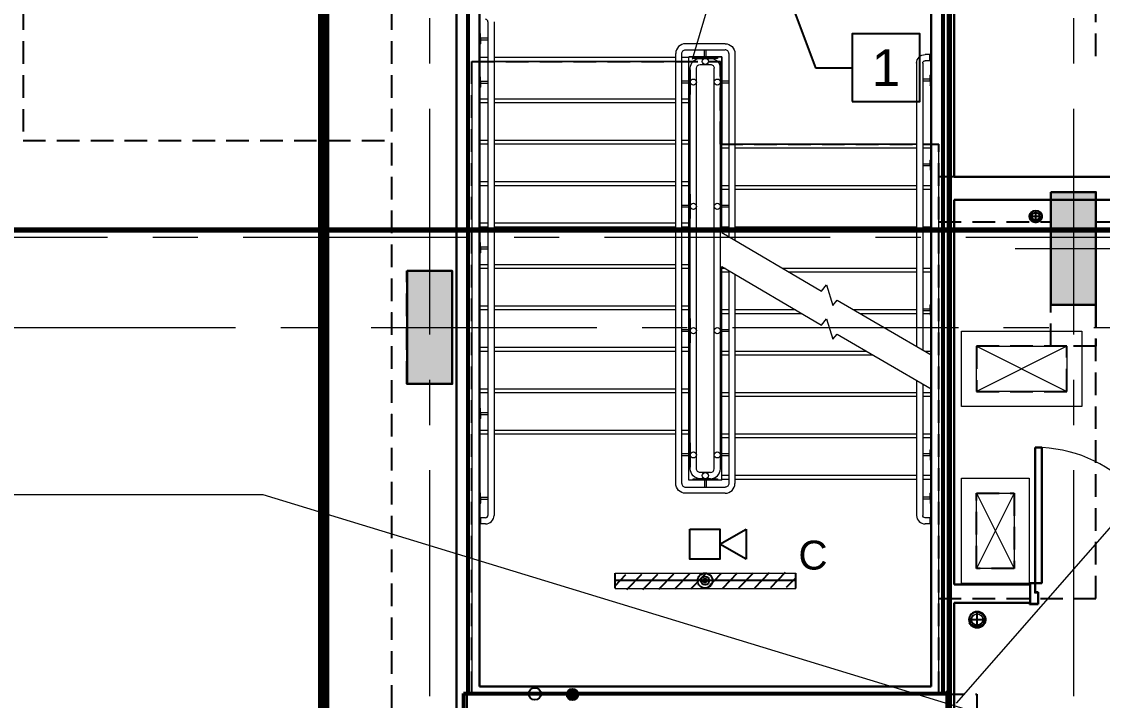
# Model space of a CAD drawing. Header units: inches. Extents: x -26500 to 0, y -3347 to 2257.
# Drawn here: x -22249.4 to -21962.3, y 804.1 to 984.4 of the extents above; entities that cross this region are included whole.
import ezdxf
from ezdxf import colors
from ezdxf.entities.mleader import LeaderData, LeaderLine
from ezdxf.enums import TextEntityAlignment as Align
from ezdxf.math import Vec2, Vec3

# ---------------------------------------------------------------- set-up
doc = ezdxf.new("R2010")
doc.units = ezdxf.units.IN
doc.header["$LTSCALE"] = 48
doc.header["$MEASUREMENT"] = 0
for name, pattern in [('A104$0$CENTER', [2, 1.25, -0.25, 0.25, -0.25]), ('A604$0$HIDDEN2', [0.1875, 0.125, -0.0625]), ('DASHED2', [0.375, 0.25, -0.125]), ('NB - 5th floor_plan$0$HIDDEN2', [0.1875, 0.125, -0.0625])]:
    doc.linetypes.add(name, pattern=pattern)
for name, color, linetype in [('A-Detl-Iden', 3, 'Continuous'), ('A104$0$A-ANNO-PATT-1-12', 8, 'Continuous'), ('A104$0$A-AREA-IDEN', 8, 'Continuous'), ('A104$0$A-DOOR', 8, 'Continuous'), ('A104$0$A-DOOR-FRAM', 8, 'Continuous'), ('A104$0$A-FLOR-CURB', 8, 'Continuous'), ('A104$0$A-FLOR-HRAL', 8, 'Continuous'), ('A104$0$A-FLOR-OPENING', 8, 'Continuous'), ('A104$0$A-FLOR-SLAB', 8, 'Continuous'), ('A104$0$A-FLOR-STRS', 8, 'Continuous'), ('A104$0$A-GRID-COLS', 8, 'Continuous'), ('A104$0$A-GRID-GRDP0-15', 8, 'Continuous'), ('A104$0$A-WALL-FULL-INTR', 8, 'Continuous'), ('A104$0$bc104 - A-WALL-FIRE', 8, 'Continuous'), ('A104$0$E-RISER-SLEEVE', 8, 'Continuous'), ('A604$0$A-COLS-COL1-12', 8, 'Continuous'), ('A604$0$A-FLOR-OPENING', 8, 'Continuous'), ('A604$0$br604_br604 - E-Lite', 3, 'Continuous'), ('A604$0$stcbeams', 8, 'A604$0$HIDDEN2'), ('E-Anno-Keyn', 72, 'Continuous'), ('E-FIRE', 234, 'Continuous'), ('E-FIRE @ 96', 234, 'Continuous'), ('E-Lite', 53, 'Continuous'), ('E-Lite-Emer', 13, 'Continuous'), ('E-TEXT', 6, 'Continuous'), ('EWIRE', 2, 'Continuous'), ('EWIRE @ 48', 2, 'Continuous'), ('NB - 5th floor_plan$0$stcbeams', 1, 'NB - 5th floor_plan$0$HIDDEN2'), ('NB - 5th floor_plan$0$STCCOLS1', 1, 'NB - 5th floor_plan$0$HIDDEN2'), ('NB - 5th floor_plan$0$STDROPS', 1, 'NB - 5th floor_plan$0$HIDDEN2'), ('NB - 5th floor_plan$0$STSLABEDGE', 1, 'NB - 5th floor_plan$0$HIDDEN2'), ('NB - 5th floor_plan$0$STWETSTACK', 1, 'NB - 5th floor_plan$0$HIDDEN2'), ('XREF', 7, 'Continuous')]:
    doc.layers.add(name, color=color, linetype=linetype)
doc.layers.add('E-Fire-Covr', color=240, linetype='Continuous', lineweight=70, plot=False)
doc.styles.add('M08', font='arial.ttf', dxfattribs={"height": 7.68})
doc.styles.add('MAMEP ANNO', font='arial.ttf', dxfattribs={"height": 0.101562})
doc.styles.get("Standard").update_dxf_attribs({"font": 'simplex.shx'})

# ---------------------------------------------------------------- blocks, each defined once
blk = doc.blocks.new('A104')
at = {"layer": 'A104$0$A-ANNO-PATT-1-12', "lineweight": 30, "extrusion": (0, 0, -1)}
for points in [[(21976.0137, 909.1074), (21964.0111, 909.1074), (21976.0137, 939.112), (21964.0111, 939.112)], [(22147.0236, 888.1631), (22135.0236, 888.1631), (22147.0236, 918.1631), (22135.0236, 918.1631)]]:
    blk.add_solid(points, dxfattribs=at)
at = {"layer": 'A104$0$A-AREA-IDEN', "lineweight": 13}
blk.add_line((-22370.7776, 858.8241, 0.2066), (-22225.236, 858.8241, 0.2066), dxfattribs=at)
at = {"layer": 'A104$0$A-AREA-IDEN', "lineweight": 0, "elevation": 0.2066, "flags": 128}
for points in [[(-21916.0803, 1263.3475), (-21985.8009, 1263.3475), (-22071.2931, 974.2686)], [(-21909.3191, 958.3898), (-21909.3191, 908.1726), (-22001.1796, 803.3272)], [(-22242.88, 858.8241), (-22185.3571, 858.8241), (-21966.0946, 791.8486)]]:
    blk.add_lwpolyline(points, dxfattribs=at)
at = {"layer": 'A104$0$A-DOOR', "lineweight": 0}
blk.add_arc((-21980.1526, 835.2789), 36, 0, 90, dxfattribs=at)
at = {"layer": 'A104$0$A-DOOR', "lineweight": 30}
blk.add_3dface([(-21980.1526, 871.2789), (-21978.4026, 871.2789), (-21978.4026, 835.2789), (-21980.1526, 835.2789)], dxfattribs=at)
at = {"layer": 'A104$0$A-DOOR-FRAM', "lineweight": 30}
for p, q in [((-21981.6532, 835.2791), (-21980.1522, 835.2791)), ((-21981.6532, 835.2791), (-21981.6532, 834.9041)), ((-21980.1522, 835.2791), (-21980.1522, 832.8568)), ((-21980.1522, 832.8568), (-21979.4018, 832.8568)), ((-21979.4018, 832.8568), (-21979.4018, 829.6541)), ((-21981.6532, 829.6541), (-21981.6532, 830.0291)), ((-21979.4018, 829.6541), (-21981.6532, 829.6541))]:
    blk.add_line(p, q, dxfattribs=at)
at = {"layer": 'A104$0$A-DOOR-FRAM', "lineweight": 13}
for p, q in [((-21981.6532, 834.9041), (-21981.5031, 834.9041)), ((-21981.5031, 835.129), (-21980.3023, 835.129)), ((-21981.5031, 835.129), (-21981.5031, 834.9041)), ((-21980.3023, 835.129), (-21980.3023, 832.7067)), ((-21980.3023, 832.7067), (-21979.5518, 832.7067)), ((-21979.5518, 832.7067), (-21979.5518, 829.8042)), ((-21981.5031, 830.0291), (-21981.6532, 830.0291)), ((-21981.5031, 829.8042), (-21981.5031, 830.0291)), ((-21979.5518, 829.8042), (-21981.5031, 829.8042))]:
    blk.add_line(p, q, dxfattribs=at)
at = {"layer": 'A104$0$A-FLOR-CURB', "lineweight": 0}
for points in [[(-21999.7636, 902.1574), (-21967.7636, 902.1574), (-21967.7636, 882.1574), (-21999.7636, 882.1574)], [(-21999.7636, 863.1574), (-21981.7636, 863.1574), (-21981.7636, 835.1574), (-21999.7636, 835.1574)]]:
    blk.add_3dface(points, dxfattribs=at)
at = {"layer": 'A104$0$A-FLOR-HRAL', "lineweight": 13}
for p, q in [((-22125.5238, 984.3431), (-22125.5238, 853.2315)), ((-22123.8988, 984.3431), (-22123.8988, 853.2315)), ((-22062.5236, 978.4822), (-22073.0237, 978.4822)), ((-22073.0237, 976.8572), (-22062.5236, 976.8572)), ((-22075.6483, 861.7322), (-22075.6487, 975.858)), ((-22074.0233, 861.7322), (-22074.0237, 975.8568)), ((-22069.1487, 974.6072), (-22066.3987, 974.6072)), ((-22061.524, 975.8569), (-22061.5237, 927.2499)), ((-22059.899, 975.8572), (-22059.8987, 926.2911)), ((-22011.6494, 973.4734), (-22011.6488, 898.1087)), ((-22010.0244, 973.3573), (-22010.0238, 897.1706)), ((-22008.1485, 975.6073), (-22009.3986, 975.6073)), ((-22008.1485, 973.9823), (-22009.3986, 973.9823)), ((-22008.1485, 973.9823), (-22008.1485, 975.6073)), ((-22071.7733, 865.6082), (-22071.7737, 971.9822)), ((-22070.1483, 865.6078), (-22070.1487, 971.9822)), ((-22069.1487, 972.9822), (-22066.3987, 972.9822)), ((-22065.3987, 927.5723), (-22065.399, 971.9787)), ((-22063.7737, 926.6135), (-22063.774, 971.9765)), ((-22065.3983, 865.6072), (-22065.3987, 927.5723)), ((-22063.7733, 865.6072), (-22063.7737, 926.6135)), ((-22061.5236, 918.2499), (-22061.5232, 861.7325)), ((-22059.8986, 917.2911), (-22059.8982, 861.7322)), ((-22011.6487, 889.1086), (-22011.6483, 853.2314)), ((-22010.0237, 888.1706), (-22010.0233, 853.2314)), ((-22066.3983, 864.6072), (-22069.1483, 864.6072)), ((-22066.3983, 862.9822), (-22069.1483, 862.9822)), ((-22073.0233, 860.7322), (-22062.5233, 860.7322)), ((-22062.5233, 859.1072), (-22073.0233, 859.1072)), ((-22127.3988, 850.9815), (-22127.3988, 852.6065)), ((-22126.1488, 852.6065), (-22127.3988, 852.6065)), ((-22126.1488, 850.9815), (-22127.3988, 850.9815)), ((-22008.1483, 852.6064), (-22009.3983, 852.6064)), ((-22008.1483, 850.9814), (-22009.3983, 850.9814)), ((-22008.1483, 852.6064), (-22008.1483, 850.9814))]:
    blk.add_line(p, q, dxfattribs=at)
at = {"layer": 'A104$0$A-FLOR-HRAL', "lineweight": 0}
for p, q in [((-22127.7349, 981.2841), (-22127.6789, 981.2841)), ((-22127.7349, 978.2773), (-22127.7349, 981.2841)), ((-22127.4914, 979.7865), (-22127.4914, 981.0966)), ((-22127.4914, 979.7865), (-22127.4914, 978.4648)), ((-22127.3664, 980.0365), (-22125.5228, 980.0365)), ((-22127.3664, 979.5365), (-22125.5228, 979.5365)), ((-22127.7349, 978.2773), (-22127.6789, 978.2773)), ((-22068.0237, 974.6072), (-22068.0237, 976.8572)), ((-22067.5237, 974.6072), (-22067.5237, 976.8572)), ((-22127.7349, 969.7981), (-22127.6789, 969.7981)), ((-22127.7349, 966.7913), (-22127.7349, 969.7981)), ((-22127.4914, 968.3005), (-22127.4914, 969.6106)), ((-22127.4914, 968.3005), (-22127.4914, 966.9788)), ((-22127.3664, 968.5505), (-22125.5228, 968.5505)), ((-22127.3664, 968.0505), (-22125.5228, 968.0505)), ((-22071.7736, 968.5447), (-22074.0237, 968.5447)), ((-22071.7736, 968.0447), (-22074.0237, 968.0447)), ((-22061.524, 968.5447), (-22063.774, 968.5447)), ((-22061.524, 968.0447), (-22063.774, 968.0447)), ((-22008.1807, 969.0506), (-22010.0244, 969.0506)), ((-22008.1807, 968.5506), (-22010.0244, 968.5506)), ((-22008.0557, 968.8006), (-22008.0557, 970.1107)), ((-22008.0557, 968.8006), (-22008.0557, 967.479)), ((-22007.8122, 970.2982), (-22007.8682, 970.2982)), ((-22007.8122, 967.2915), (-22007.8122, 970.2982)), ((-22127.7349, 966.7913), (-22127.6789, 966.7913)), ((-22007.8122, 967.2915), (-22007.8682, 967.2915)), ((-22008.0557, 946.2891), (-22008.0557, 947.6108)), ((-22007.8122, 947.7983), (-22007.8682, 947.7983)), ((-22007.8122, 947.7983), (-22007.8122, 944.7915)), ((-22008.1807, 946.5391), (-22010.0244, 946.5391)), ((-22008.1807, 946.0391), (-22010.0244, 946.0391)), ((-22008.0557, 946.2891), (-22008.0557, 944.979)), ((-22007.8122, 944.7915), (-22007.8682, 944.7915)), ((-22071.7736, 935.5447), (-22074.0237, 935.5447)), ((-22071.7736, 935.0447), (-22074.0237, 935.0447)), ((-22061.524, 935.5447), (-22063.774, 935.5447)), ((-22061.524, 935.0447), (-22063.774, 935.0447)), ((-22127.7349, 925.7978), (-22127.6789, 925.7978)), ((-22127.7349, 925.7978), (-22127.7349, 922.791)), ((-22127.4914, 924.2886), (-22127.4914, 925.6103)), ((-22127.3664, 924.5386), (-22125.5228, 924.5386)), ((-22127.7349, 922.791), (-22127.6789, 922.791)), ((-22127.4914, 924.2886), (-22127.4914, 922.9785)), ((-22127.3664, 924.0386), (-22125.5228, 924.0386)), ((-22008.1807, 908.039), (-22010.0244, 908.039)), ((-22008.1807, 907.539), (-22010.0244, 907.539)), ((-22008.0557, 907.789), (-22008.0557, 909.1107)), ((-22008.0557, 907.789), (-22008.0557, 906.4789)), ((-22007.8122, 909.2982), (-22007.8682, 909.2982)), ((-22007.8122, 909.2982), (-22007.8122, 906.2914)), ((-22007.8122, 906.2914), (-22007.8682, 906.2914)), ((-22071.7736, 902.5447), (-22074.0237, 902.5447)), ((-22071.7736, 902.0447), (-22074.0237, 902.0447)), ((-22061.524, 902.5447), (-22063.774, 902.5447)), ((-22061.524, 902.0447), (-22063.774, 902.0447)), ((-22127.735, 881.7974), (-22127.6789, 881.7974)), ((-22127.735, 881.7974), (-22127.735, 878.7906)), ((-22127.4914, 880.2882), (-22127.4914, 881.6099)), ((-22127.735, 878.7906), (-22127.6789, 878.7906)), ((-22127.4914, 880.2882), (-22127.4914, 878.9781)), ((-22127.3664, 880.5382), (-22125.5228, 880.5382)), ((-22127.3664, 880.0382), (-22125.5228, 880.0382)), ((-22008.0557, 869.2889), (-22008.0557, 870.6106)), ((-22007.8122, 870.7981), (-22007.8682, 870.7981)), ((-22007.8122, 870.7981), (-22007.8122, 867.7913)), ((-22071.7736, 869.5447), (-22074.0237, 869.5447)), ((-22071.7736, 869.0447), (-22074.0237, 869.0447)), ((-22061.524, 869.5447), (-22063.774, 869.5447)), ((-22061.524, 869.0447), (-22063.774, 869.0447)), ((-22008.1807, 869.5389), (-22010.0244, 869.5389)), ((-22008.1807, 869.0389), (-22010.0244, 869.0389)), ((-22008.0557, 869.2889), (-22008.0557, 867.9788)), ((-22007.8122, 867.7913), (-22007.8682, 867.7913)), ((-22068.0233, 862.9822), (-22068.0233, 860.7322)), ((-22067.5233, 862.9822), (-22067.5233, 860.7322)), ((-22127.7349, 859.2973), (-22127.6789, 859.2973)), ((-22127.7349, 859.2973), (-22127.7349, 856.2906)), ((-22127.4914, 857.7882), (-22127.4914, 859.1098)), ((-22008.0557, 857.7882), (-22008.0557, 859.1098)), ((-22007.8122, 859.2973), (-22007.8682, 859.2973)), ((-22007.8122, 859.2973), (-22007.8122, 856.2906)), ((-22127.7349, 856.2906), (-22127.6789, 856.2906)), ((-22127.4914, 857.7882), (-22127.4914, 856.4781)), ((-22127.3664, 858.0382), (-22125.5228, 858.0382)), ((-22127.3664, 857.5382), (-22125.5228, 857.5382)), ((-22008.1807, 858.0382), (-22010.0244, 858.0382)), ((-22008.1807, 857.5382), (-22010.0244, 857.5382)), ((-22008.0557, 857.7882), (-22008.0557, 856.4781)), ((-22007.8122, 856.2906), (-22007.8682, 856.2906))]:
    blk.add_line(p, q, dxfattribs=at)
at = {"layer": 'A104$0$A-FLOR-HRAL', "lineweight": 13}
for centre, radius, start, end in [((-22126.1488, 984.3457), 0.625, 359.761896, 89.999997), ((-22073.0237, 975.8572), 2.625, 90, 179.982985), ((-22062.5236, 975.8572), 1, 359.984657, 90.000033), ((-22066.3983, 865.6072), 1, 270.000001, 360), ((-22066.3983, 865.6072), 2.625, 270.000001, 360), ((-22073.0233, 861.7322), 1, 180, 270.000033), ((-22062.5233, 861.7322), 2.625, 270, 360), ((-22126.1488, 853.2315), 0.625, 269.999997, 359.999999), ((-22126.1488, 853.2315), 2.25, 269.999997, 359.999999), ((-22009.3983, 853.2314), 2.25, 179.999997, 269.999996)]:
    blk.add_arc(centre, radius, start, end, dxfattribs=at)
at = {"layer": 'A104$0$A-FLOR-HRAL', "lineweight": 0}
for centre, radius, start, end in [((-22127.6789, 981.0966), 0.1875, 0, 90), ((-22127.3664, 979.4115), 0.125, 90, 180), ((-22127.6789, 978.4648), 0.1875, 270, 0), ((-22127.6789, 969.6106), 0.1875, 0, 90), ((-22127.3664, 967.9255), 0.125, 90, 180), ((-22008.1807, 969.1756), 0.125, 270, 0), ((-22127.6789, 966.9788), 0.1875, 270, 0), ((-22007.8682, 947.6108), 0.1875, 90, 180), ((-22008.1807, 946.6641), 0.125, 270, 0), ((-22007.8682, 944.979), 0.1875, 180, 270), ((-22127.3664, 923.9136), 0.125, 90, 180), ((-22008.1807, 908.164), 0.125, 270, 0), ((-22007.8682, 909.1107), 0.1875, 90, 180), ((-22007.8682, 906.4789), 0.1875, 180, 270), ((-22127.3664, 879.9132), 0.125, 90, 180), ((-22007.8682, 870.6106), 0.1875, 90, 180), ((-22008.1807, 869.6639), 0.125, 270, 0), ((-22007.8682, 867.9788), 0.1875, 180, 270), ((-22007.8682, 859.1098), 0.1875, 90, 180), ((-22127.3664, 857.4132), 0.125, 90, 180), ((-22008.1807, 858.1632), 0.125, 270, 0), ((-22007.8682, 856.4781), 0.1875, 180, 270)]:
    blk.add_arc(centre, radius, start, end, dxfattribs=at)
at = {"layer": 'A104$0$A-FLOR-HRAL', "lineweight": 0, "extrusion": (0, 0, -1)}
for centre, radius, start, end in [((22127.3664, 980.1615), 0.125, 270, 0), ((22127.3664, 968.6755), 0.125, 270, 0), ((22008.1807, 968.4256), 0.125, 90, 180), ((22007.8682, 970.1107), 0.1875, 0, 90), ((22007.8682, 967.479), 0.1875, 270, 0), ((22008.1807, 945.9141), 0.125, 90, 180), ((22127.6789, 925.6103), 0.1875, 90, 180), ((22127.3664, 924.6636), 0.125, 270, 0), ((22127.6789, 922.9785), 0.1875, 180, 270), ((22008.1807, 907.414), 0.125, 90, 180), ((22127.6789, 881.6099), 0.1875, 90, 180), ((22127.6789, 878.9781), 0.1875, 180, 270), ((22127.3664, 880.6632), 0.125, 270, 0), ((22008.1807, 868.9139), 0.125, 90, 180), ((22127.6789, 859.1098), 0.1875, 90, 180), ((22127.6789, 856.4781), 0.1875, 180, 270), ((22127.3664, 858.1632), 0.125, 270, 0), ((22008.1807, 857.4132), 0.125, 90, 180)]:
    blk.add_arc(centre, radius, start, end, dxfattribs=at)
at = {"layer": 'A104$0$A-FLOR-HRAL', "lineweight": 13, "extrusion": (0, 0, -1)}
for centre, radius, start, end in [((22073.0237, 975.8572), 1, 359.976506, 90.000033), ((22062.5236, 975.8572), 2.625, 90, 180), ((22069.1487, 971.9822), 2.625, 0, 89.999967), ((22066.3987, 971.9822), 2.625, 89.999967, 180.123302), ((22009.3986, 973.3573), 2.25, 0.000003, 90.000003), ((22009.3986, 973.3573), 0.625, 0.000003, 90.000004), ((22069.1487, 971.9822), 1, 0, 89.999967), ((22066.3987, 971.9822), 1, 89.999967, 180.199773), ((22069.1483, 865.6072), 2.625, 269.999999, 0.021476), ((22069.1483, 865.6072), 1, 269.999999, 0.034794), ((22073.0233, 861.7322), 2.625, 270, 0.000889), ((22062.5233, 861.7322), 1, 179.983187, 270.000033), ((22009.3983, 853.2314), 0.625, 270.000003, 0.000003)]:
    blk.add_arc(centre, radius, start, end, dxfattribs=at)
at = {"layer": 'A104$0$A-FLOR-OPENING', "lineweight": 0}
for p, q in [((-22129.7736, 973.7947), (-22129.774, 805.7947)), ((-22127.7736, 973.7947), (-22129.7736, 973.7947)), ((-22127.7736, 973.7947), (-22125.5238, 973.7947)), ((-22123.8989, 973.7947), (-22075.6487, 973.7947)), ((-22059.8986, 951.795), (-22011.6487, 951.795)), ((-22007.7735, 951.795), (-22010.0237, 951.795)), ((-22007.7735, 951.795), (-22005.7735, 951.795)), ((-22005.7733, 805.7948), (-22005.7735, 951.795)), ((-22129.774, 805.7947), (-22005.7733, 805.7948))]:
    blk.add_line(p, q, dxfattribs=at)
at = {"layer": 'A104$0$A-FLOR-OPENING', "lineweight": 0, "flags": 128}
blk.add_lwpolyline([(-22074.0237, 973.7947), (-22072.1487, 973.7947), (-22072.1487, 974.9822), (-22063.3987, 974.9822), (-22063.3987, 951.795), (-22061.5236, 951.795)], dxfattribs=at)
at = {"layer": 'A104$0$A-FLOR-OPENING', "lineweight": 0}
for points in [[(-21995.7636, 898.1574), (-21971.7636, 898.1574), (-21971.7636, 886.1574), (-21995.7636, 886.1574)], [(-21995.7636, 859.1574), (-21985.7636, 859.1574), (-21985.7636, 839.1574), (-21995.7636, 839.1574)]]:
    blk.add_3dface(points, dxfattribs=at)
at = {"layer": 'A104$0$A-FLOR-SLAB', "lineweight": 0}
for p, q in [((-21995.7636, 898.1574), (-21971.7636, 886.1574)), ((-21971.7636, 898.1574), (-21995.7636, 886.1574)), ((-21995.7636, 859.1574), (-21985.7636, 839.1574)), ((-21985.7636, 859.1574), (-21995.7636, 839.1574))]:
    blk.add_line(p, q, dxfattribs=at)
at = {"layer": 'A104$0$A-FLOR-STRS', "lineweight": 0}
for p, q in [((-22125.5238, 974.7947), (-22127.7739, 974.7947)), ((-22075.6487, 974.7947), (-22123.8989, 974.7947)), ((-22072.1487, 974.7947), (-22074.0237, 974.7947)), ((-22072.1487, 862.6072), (-22072.1487, 974.9822)), ((-22063.3987, 974.9822), (-22072.1487, 974.9822)), ((-22063.3987, 928.3562), (-22063.3987, 974.9822)), ((-22125.5238, 963.7948), (-22127.7739, 963.7948)), ((-22075.6487, 963.7948), (-22123.8989, 963.7948)), ((-22072.1487, 963.7948), (-22074.0237, 963.7948)), ((-22125.5238, 952.7947), (-22127.7739, 952.7947)), ((-22075.6487, 952.7947), (-22123.8989, 952.7947)), ((-22072.1487, 952.7947), (-22074.0237, 952.7947)), ((-22061.5236, 950.795), (-22063.3987, 950.795)), ((-22011.6487, 950.795), (-22059.8986, 950.795)), ((-22007.7738, 950.795), (-22010.0237, 950.795)), ((-22125.5238, 941.7947), (-22127.7739, 941.7947)), ((-22075.6487, 941.7947), (-22123.8989, 941.7947)), ((-22072.1487, 941.7947), (-22074.0237, 941.7947)), ((-22061.5236, 939.7948), (-22063.3987, 939.7948)), ((-22011.6487, 939.7948), (-22059.8986, 939.7948)), ((-22007.7738, 939.7948), (-22010.0237, 939.7948)), ((-22125.5238, 930.7947), (-22127.7739, 930.7947)), ((-22075.6487, 930.7944), (-22123.8989, 930.7943)), ((-22072.1487, 930.7947), (-22074.0237, 930.7947)), ((-22061.5236, 928.7948), (-22063.3987, 928.7948)), ((-22011.6487, 928.7947), (-22059.8987, 928.7947)), ((-22007.7738, 928.7947), (-22010.0237, 928.7947)), ((-22125.5238, 919.7947), (-22127.7739, 919.7947)), ((-22075.6487, 919.7944), (-22123.8989, 919.7943)), ((-22072.1487, 919.7947), (-22074.0237, 919.7947)), ((-22063.3987, 862.6072), (-22063.3987, 919.3562)), ((-22061.5236, 917.7941), (-22063.3987, 917.7941)), ((-22011.6487, 917.7947), (-22045.4991, 917.7947)), ((-22007.7738, 917.7945), (-22010.0237, 917.7945)), ((-22125.5238, 908.7945), (-22127.7739, 908.7945)), ((-22075.6487, 908.7944), (-22123.8989, 908.7943)), ((-22072.1487, 908.7945), (-22074.0237, 908.7945)), ((-22061.5236, 906.7941), (-22063.3987, 906.7941)), ((-22042.1096, 906.7947), (-22059.8986, 906.7947)), ((-22011.6487, 906.7947), (-22026.6959, 906.7947)), ((-22008.0557, 906.7944), (-22010.0237, 906.7944)), ((-22125.5238, 897.7943), (-22127.7739, 897.7943)), ((-22075.6487, 897.7944), (-22123.8989, 897.7943)), ((-22072.1487, 897.7944), (-22074.0237, 897.7944)), ((-22061.5236, 895.7941), (-22063.3987, 895.7941)), ((-22023.2312, 895.7947), (-22059.8986, 895.7947)), ((-22125.5238, 886.7942), (-22127.7739, 886.7942)), ((-22075.6487, 886.7942), (-22123.8989, 886.7942)), ((-22072.1487, 886.7942), (-22074.0237, 886.7942)), ((-22061.5236, 884.7941), (-22063.3987, 884.7941)), ((-22011.6487, 884.7941), (-22059.8986, 884.7941)), ((-22007.7738, 884.7944), (-22010.0237, 884.7944)), ((-22125.5238, 875.794), (-22127.7739, 875.794)), ((-22075.6487, 875.7941), (-22123.8989, 875.794)), ((-22072.1487, 875.7941), (-22074.0234, 875.7941)), ((-22061.5236, 873.7939), (-22063.3987, 873.7939)), ((-22011.6487, 873.7939), (-22059.8986, 873.7939)), ((-22007.7738, 873.7939), (-22010.0237, 873.7939)), ((-22063.3987, 862.6072), (-22072.1487, 862.6072)), ((-22061.5233, 862.7941), (-22063.3987, 862.7941)), ((-22011.6483, 862.7941), (-22059.8983, 862.7941)), ((-22007.7734, 862.7941), (-22010.0233, 862.7941))]:
    blk.add_line(p, q, dxfattribs=at)
at = {"layer": 'A104$0$A-FLOR-STRS', "lineweight": 13}
for p, q in [((-22125.5238, 973.7947), (-22127.7736, 973.7947)), ((-22125.5238, 973.7947), (-22127.7736, 973.7947)), ((-22075.6487, 973.7947), (-22123.8989, 973.7947)), ((-22072.1487, 973.7947), (-22074.0237, 973.7947)), ((-22125.5238, 962.7948), (-22127.7736, 962.7948)), ((-22075.6487, 962.7948), (-22123.8989, 962.7948)), ((-22072.1487, 962.7948), (-22074.0237, 962.7948)), ((-22125.5238, 951.7947), (-22127.7736, 951.7947)), ((-22075.6487, 951.7947), (-22123.8989, 951.7947)), ((-22072.1487, 951.7947), (-22074.0237, 951.7947)), ((-22061.5236, 951.795), (-22063.3987, 951.795)), ((-22011.6487, 951.795), (-22059.8986, 951.795)), ((-22007.7735, 951.795), (-22010.0237, 951.795)), ((-22125.5238, 940.7947), (-22127.7737, 940.7947)), ((-22075.6487, 940.7947), (-22123.8989, 940.7947)), ((-22072.1487, 940.7947), (-22074.0237, 940.7947)), ((-22061.5236, 940.7948), (-22063.3987, 940.7948)), ((-22011.6487, 940.7948), (-22059.8986, 940.7948)), ((-22007.7735, 940.7948), (-22010.0237, 940.7948)), ((-22125.5238, 929.7947), (-22127.7737, 929.7947)), ((-22075.6487, 929.7944), (-22123.8989, 929.7943)), ((-22072.1487, 929.7947), (-22074.0237, 929.7947)), ((-22061.5236, 929.7948), (-22063.3987, 929.7948)), ((-22011.6487, 929.7947), (-22059.8987, 929.7947)), ((-22007.7736, 929.7947), (-22010.0237, 929.7947)), ((-22125.5238, 918.7947), (-22127.6492, 918.7947)), ((-22075.6487, 918.7944), (-22123.8989, 918.7943)), ((-22072.1487, 918.7947), (-22074.0237, 918.7947)), ((-22062.4469, 918.7947), (-22063.3987, 918.7947)), ((-22011.6487, 918.7947), (-22047.1939, 918.7947)), ((-22007.7736, 918.7945), (-22010.0237, 918.7945)), ((-22125.5238, 907.7945), (-22127.7737, 907.7945)), ((-22075.6487, 907.7944), (-22123.8989, 907.7943)), ((-22072.1487, 907.7945), (-22074.0237, 907.7945)), ((-22061.5236, 907.7941), (-22063.3987, 907.7941)), ((-22043.8044, 907.7947), (-22059.8986, 907.7947)), ((-22011.6487, 907.7947), (-22028.3422, 907.7947)), ((-22125.5238, 896.7944), (-22127.7737, 896.7944)), ((-22075.6487, 896.7944), (-22123.8989, 896.7943)), ((-22072.1487, 896.7944), (-22074.0237, 896.7944)), ((-22061.5236, 896.7941), (-22063.3987, 896.7941)), ((-22024.9636, 896.7947), (-22059.8986, 896.7947)), ((-22007.7734, 896.7947), (-22009.3726, 896.7947)), ((-22125.5238, 885.7942), (-22127.7737, 885.7942)), ((-22075.6487, 885.7942), (-22123.8989, 885.7942)), ((-22072.1487, 885.7942), (-22074.0237, 885.7942)), ((-22061.5236, 885.7941), (-22063.3987, 885.7941)), ((-22011.6487, 885.7941), (-22059.8986, 885.7941)), ((-22007.7736, 885.7944), (-22010.0237, 885.7944)), ((-22007.7736, 885.7942), (-22010.0237, 885.7942)), ((-22125.5238, 874.794), (-22127.7737, 874.794)), ((-22075.6487, 874.7941), (-22123.8989, 874.794)), ((-22072.1487, 874.7941), (-22074.0237, 874.7941)), ((-22061.5236, 874.7939), (-22063.3987, 874.7939)), ((-22011.6487, 874.7939), (-22059.8986, 874.7939)), ((-22007.7737, 874.7939), (-22010.0237, 874.7939)), ((-22061.5233, 863.7941), (-22063.3987, 863.7941)), ((-22011.6483, 863.7941), (-22059.8983, 863.7941)), ((-22007.7733, 863.7941), (-22010.0233, 863.7941))]:
    blk.add_line(p, q, dxfattribs=at)
at = {"layer": 'A104$0$A-FLOR-STRS', "lineweight": 0, "flags": 128}
for points in [[(-22063.3987, 928.3562), (-22036.9578, 912.7549), (-22035.6218, 914.4423), (-22033.8933, 908.9886), (-22032.7696, 910.3611), (-22007.7734, 895.8715)], [(-22063.3987, 919.3562), (-22036.9578, 903.7549), (-22035.6218, 905.4423), (-22033.8933, 899.9886), (-22032.7696, 901.3611), (-22007.7734, 886.8715)]]:
    blk.add_lwpolyline(points, dxfattribs=at)
at = {"layer": 'A104$0$A-FLOR-STRS', "lineweight": 0}
for centre in [(-22067.7737, 973.7947), (-22070.9541, 968.2947), (-22064.5989, 968.2947), (-22070.9541, 935.2947), (-22064.5989, 935.2947), (-22070.9541, 902.2947), (-22064.5989, 902.2947), (-22070.9541, 869.2947), (-22064.5989, 869.2947), (-22067.7733, 863.7947)]:
    blk.add_circle(centre, 0.8125, dxfattribs=at)
for points in [[(-22071.0237, 974.9822), (-22064.5237, 974.9822), (-22064.5237, 974.6072), (-22071.0237, 974.6072)], [(-22072.1486, 965.0447), (-22072.1486, 971.5447), (-22071.7736, 971.5447), (-22071.7736, 965.0447)], [(-22063.399, 965.0447), (-22063.399, 971.5447), (-22063.774, 971.5447), (-22063.774, 965.0447)], [(-22072.1486, 932.0447), (-22072.1486, 938.5447), (-22071.7736, 938.5447), (-22071.7736, 932.0447)], [(-22063.399, 932.0447), (-22063.399, 938.5447), (-22063.774, 938.5447), (-22063.774, 932.0447)], [(-22072.1486, 899.0447), (-22072.1486, 905.5447), (-22071.7736, 905.5447), (-22071.7736, 899.0447)], [(-22063.399, 899.0447), (-22063.399, 905.5447), (-22063.774, 905.5447), (-22063.774, 899.0447)], [(-22072.1486, 866.0447), (-22072.1486, 872.5447), (-22071.7736, 872.5447), (-22071.7736, 866.0447)], [(-22063.399, 866.0447), (-22063.399, 872.5447), (-22063.774, 872.5447), (-22063.774, 866.0447)], [(-22064.5233, 862.6072), (-22071.0233, 862.6072), (-22071.0233, 862.9822), (-22064.5233, 862.9822)]]:
    blk.add_3dface(points, dxfattribs=at)
at = {"layer": 'A104$0$A-GRID-COLS', "lineweight": 0}
blk.add_line((-21985.4351, 924.1097), (-21955.3059, 924.1097), dxfattribs=at)
at = {"layer": 'A104$0$A-GRID-GRDP0-15', "linetype": 'A104$0$CENTER', "lineweight": 0}
for p, q in [((-22141.0236, 2113.2362), (-22141.0236, -676.9042)), ((-21970.0136, 2113.2362), (-21970.0136, 382.209)), ((-24110.5721, 927.1574), (-20437.5384, 927.1574)), ((-23884.5631, 903.1574), (-20364.9322, 903.1574))]:
    blk.add_line(p, q, dxfattribs=at)
at = {"layer": 'A104$0$A-WALL-FULL-INTR', "lineweight": 30}
for p, q in [((-22001.6486, 1035.9197), (-22001.6486, 943.1574)), ((-22127.7736, 1029.7947), (-22127.7736, 807.7947)), ((-22007.7736, 1029.7947), (-22007.7736, 807.7948)), ((-22133.8986, 1009.1697), (-22133.8986, 775.0447)), ((-22001.6486, 943.1574), (-21842.774, 943.1574)), ((-22001.6486, 937.0324), (-21842.774, 937.0324)), ((-22001.6486, 937.0324), (-22001.6486, 834.9031)), ((-22001.6486, 834.9031), (-21981.5031, 834.9044)), ((-21981.5031, 830.0313), (-21981.5031, 834.9044)), ((-22001.6486, 830.0266), (-21981.5031, 830.0313)), ((-22001.6486, 830.0266), (-22001.6486, 769.4071)), ((-22127.7736, 807.7947), (-22007.7736, 807.7948))]:
    blk.add_line(p, q, dxfattribs=at)
at = {"layer": 'A104$0$bc104 - A-WALL-FIRE', "lineweight": 53}
for p, q in [((-22004.7111, 1032.852), (-22004.7111, 805.9368)), ((-22130.8361, 1009.1697), (-22130.8361, 805.9368)), ((-22132.0236, 805.9368), (-22003.5236, 805.9368)), ((-22132.0236, 805.9368), (-22132.0236, 776.9229)), ((-22003.5236, 805.9368), (-22003.5236, 776.9229))]:
    blk.add_line(p, q, dxfattribs=at)
at = {"layer": 'A104$0$E-RISER-SLEEVE', "lineweight": 0}
for p, q in [((-21980.0136, 931.4709), (-21980.0136, 933.8439)), ((-21981.2001, 932.6574), (-21978.8271, 932.6574)), ((-21995.5695, 823.5486), (-21995.5695, 827.5486)), ((-21997.5695, 825.5486), (-21993.5695, 825.5486)), ((-22002.7736, 805.9368), (-22004.2736, 805.9368)), ((-22003.5236, 805.1868), (-22003.5236, 806.6868))]:
    blk.add_line(p, q, dxfattribs=at)
for centre, radius in [((-21980.0136, 932.6574), 1.6299), ((-21980.0136, 932.6574), 1.4533), ((-21995.5695, 825.5486), 2.187), ((-21995.5695, 825.5486), 2.0118)]:
    blk.add_circle(centre, radius, dxfattribs=at)
at = {"layer": 'A104$0$E-RISER-SLEEVE', "lineweight": 13}
for centre, radius in [((-21980.0136, 932.6574), 1), ((-21995.5695, 825.5486), 1.5)]:
    blk.add_circle(centre, radius, dxfattribs=at)
at = {"layer": 'A104$0$E-RISER-SLEEVE', "lineweight": 13, "extrusion": (0, 0, -1)}
blk.add_circle((22003.5236, 805.9368), 0.5, dxfattribs=at)
blk = doc.blocks.new('NB - 5th floor_plan')
at = {"layer": 'NB - 5th floor_plan$0$stcbeams', "color": 1, "linetype": 'NB - 5th floor_plan$0$HIDDEN2'}
for p, q in [((-22151.0129, 379.1574), (-22151.0262, 1009.1697)), ((-22131.0227, 379.1574), (-22131.0227, 1009.1697)), ((-22005.7735, 943.2197), (-21915.4185, 943.2198)), ((-22005.7735, 931.2197), (-21976.0111, 931.2197)), ((-21964.0111, 931.2197), (-21915.4185, 931.2198))]:
    blk.add_line(p, q, dxfattribs=at)
blk.add_lwpolyline([(-21976.0111, 909.112), (-21964.0111, 909.112), (-21964.0111, 898.1574), (-21976.0111, 898.1574)], close=True, dxfattribs=at)
blk.add_lwpolyline([(-22131.0227, 805.7946), (-21995.6954, 805.7946), (-21995.6954, 801.7732), (-22131.0227, 801.7732)], dxfattribs=at)
at = {"layer": 'NB - 5th floor_plan$0$STCCOLS1', "color": 1, "linetype": 'NB - 5th floor_plan$0$HIDDEN2'}
for points in [[(-21976.0111, 909.112), (-21964.0111, 909.112), (-21964.0111, 939.112), (-21976.0111, 939.112)], [(-22135.0236, 888.1631), (-22147.0236, 888.1631), (-22147.0236, 918.1631), (-22135.0236, 918.1631)]]:
    blk.add_lwpolyline(points, close=True, dxfattribs=at)
at = {"layer": 'NB - 5th floor_plan$0$STDROPS', "color": 1, "linetype": 'NB - 5th floor_plan$0$HIDDEN2', "elevation": 0}
blk.add_lwpolyline([(-21964.0111, 975.2197), (-21964.0111, 1105.1489), (-22249.0236, 1105.1489), (-22249.0236, 952.7743), (-22151.025, 952.7743)], dxfattribs=at)
at = {"layer": 'NB - 5th floor_plan$0$STDROPS', "color": 1, "linetype": 'NB - 5th floor_plan$0$HIDDEN2'}
blk.add_lwpolyline([(-22005.7733, 831.184), (-21964.0111, 831.1774), (-21964.0111, 933.2197)], dxfattribs=at)
at = {"layer": 'NB - 5th floor_plan$0$STSLABEDGE', "color": 1, "linetype": 'NB - 5th floor_plan$0$HIDDEN2'}
for p, q in [((-22129.7699, 805.7947), (-22129.7736, 973.7947)), ((-22129.7736, 973.7947), (-22063.7779, 973.7947)), ((-22063.7779, 951.795), (-22063.7779, 973.7947)), ((-22063.7779, 951.795), (-22005.7735, 951.795)), ((-22005.7733, 805.7945), (-22005.7735, 951.795)), ((-22005.7733, 805.7945), (-22129.7699, 805.7947))]:
    blk.add_line(p, q, dxfattribs=at)
for points in [[(-21995.7636, 886.1574), (-21971.7636, 886.1574), (-21971.7636, 898.1574), (-21995.7636, 898.1574)], [(-21985.7636, 859.1574), (-21985.7636, 839.1574), (-21995.7636, 839.1574), (-21995.7636, 859.1574)]]:
    blk.add_lwpolyline(points, close=True, dxfattribs=at)
at = {"layer": 'NB - 5th floor_plan$0$STWETSTACK', "color": 1, "linetype": 'NB - 5th floor_plan$0$HIDDEN2'}
for p, q in [((-21980.0122, 931.4703, -0.0063), (-21980.0122, 933.8433, -0.0063)), ((-21981.1988, 932.6568, -0.0063), (-21978.8257, 932.6568, -0.0063)), ((-21995.5681, 823.548, -0.0063), (-21995.5681, 827.548, -0.0063)), ((-21997.5681, 825.548, -0.0063), (-21993.5681, 825.548, -0.0063))]:
    blk.add_line(p, q, dxfattribs=at)
at = {"layer": 'NB - 5th floor_plan$0$STWETSTACK', "color": 1, "linetype": 'Continuous', "lineweight": 0}
for p, q in [((-22002.7723, 805.9362, -0.0063), (-22004.2723, 805.9362, -0.0063)), ((-22003.5223, 805.1862, -0.0063), (-22003.5223, 806.6862, -0.0063))]:
    blk.add_line(p, q, dxfattribs=at)
at = {"layer": 'NB - 5th floor_plan$0$STWETSTACK', "color": 1, "linetype": 'NB - 5th floor_plan$0$HIDDEN2'}
for centre, radius in [((-21980.0122, 932.6568, -0.0063), 1.6299), ((-21980.0122, 932.6568, -0.0063), 1.4533), ((-21980.0122, 932.6568, -0.0063), 1), ((-21995.5681, 825.548, -0.0063), 2.187), ((-21995.5681, 825.548, -0.0063), 2.0118), ((-21995.5681, 825.548, -0.0063), 1.5)]:
    blk.add_circle(centre, radius, dxfattribs=at)
at = {"layer": 'NB - 5th floor_plan$0$STWETSTACK', "color": 1, "linetype": 'NB - 5th floor_plan$0$HIDDEN2', "extrusion": (0, 0, -1)}
blk.add_circle((22003.5223, 805.9362, 0.0063), 0.5, dxfattribs=at)
blk = doc.blocks.new('A604')
at = {"layer": 'A604$0$A-COLS-COL1-12', "lineweight": 30}
for points in [[(-21976.01, 939.11), (-21964.01, 939.11), (-21964.01, 909.11), (-21976.01, 909.11)], [(-22147.02, 918.16), (-22135.02, 918.16), (-22135.02, 888.16), (-22147.02, 888.16)]]:
    blk.add_3dface(points, dxfattribs=at)
at = {"layer": 'A604$0$A-FLOR-OPENING', "lineweight": 0}
for p, q in [((-22129.77, 973.79), (-22129.77, 805.79)), ((-22127.77, 973.79), (-22129.77, 973.79)), ((-22127.77, 973.79), (-22125.52, 973.79)), ((-22123.9, 973.79), (-22075.65, 973.79)), ((-22059.9, 951.79), (-22011.65, 951.79)), ((-22007.77, 951.79), (-22010.02, 951.79)), ((-22007.77, 951.79), (-22005.77, 951.79)), ((-22005.77, 805.79), (-22005.77, 951.79)), ((-22129.77, 805.79), (-22005.77, 805.79))]:
    blk.add_line(p, q, dxfattribs=at)
at = {"layer": 'A604$0$A-FLOR-OPENING', "lineweight": 0, "flags": 128}
blk.add_lwpolyline([(-22074.02, 973.79), (-22072.15, 973.79), (-22072.15, 974.98), (-22063.4, 974.98), (-22063.4, 951.79), (-22061.52, 951.79)], dxfattribs=at)
at = {"layer": 'A604$0$A-FLOR-OPENING', "lineweight": 0}
for points in [[(-21995.76, 898.16), (-21971.76, 898.16), (-21971.76, 886.16), (-21995.76, 886.16)], [(-21995.76, 859.16), (-21985.76, 859.16), (-21985.76, 839.16), (-21995.76, 839.16)]]:
    blk.add_3dface(points, dxfattribs=at)
at = {"layer": 'A604$0$br604_br604 - E-Lite', "lineweight": 13}
blk.add_3dface([(-22043.77, 837.79), (-22091.77, 837.79), (-22091.77, 833.79), (-22043.77, 833.79)], dxfattribs=at)
at = {"layer": 'A604$0$stcbeams', "lineweight": 0}
for p, q in [((-22151.01, 379.16), (-22151.03, 1009.17)), ((-22131.02, 379.16), (-22131.02, 1009.17))]:
    blk.add_line(p, q, dxfattribs=at)
blk = doc.blocks.new('PWR-CondDn-Anno')
at = {"color": 0, "linetype": 'ByBlock'}
for radius in [0.0312, 0.026, 0.0208, 0.0156, 0.0104, 0.00521]:
    blk.add_circle((0, 0), radius, dxfattribs=at)
blk = doc.blocks.new('*U149')
at = {"layer": 'E-Fire-Covr'}
blk.add_lwpolyline([(10.15, 322), (318, 322), (318, -314), (-318, -314), (-318, 322), (-9.51, 322)], dxfattribs=at)
blk = doc.blocks.new('MLD-KeyNote')
at = {"color": 0, "linetype": 'Continuous', "transparency": 16777216}
blk.add_lwpolyline([(-0.09375, -0.09375), (0.09375, -0.09375), (0.09375, 0.09375), (-0.09375, 0.09375)], close=True, dxfattribs=at)
at = {"color": 0, "linetype": 'ByBlock', "transparency": 16777216, "style": 'MAMEP ANNO'}
blk.add_attdef('ID', text='', height=0.10156, dxfattribs=at).set_placement((0, 0), align=Align.MIDDLE_CENTER)
blk = doc.blocks.new('FA-Speaker-Anno')
at = {"color": 0, "linetype": 'ByBlock'}
for p, q in [((0.0833, 0), (0.1562, 0.0417)), ((0.1562, 0.0417), (0.1562, -0.0417)), ((0.1562, -0.0417), (0.0833, 0))]:
    blk.add_line(p, q, dxfattribs=at)
blk.add_lwpolyline([(0, 0.0417), (0.0833, 0.0417), (0.0833, -0.0417), (0, -0.0417)], close=True, dxfattribs=at)
blk = doc.blocks.new('LFIND4')
for p, q in [((-24, 2), (-24, -2)), ((24, 0), (-24, 0)), ((24, 2), (24, -2))]:
    blk.add_line(p, q)
for radius in [2, 1.12, 0.5]:
    blk.add_circle((0, 0), radius)

msp = doc.modelspace()

# ---------------------------------------------------------------- hatches: boundary and pattern name
at = {"layer": 'E-Lite-Emer'}
h = msp.add_hatch(dxfattribs=at)
h.set_pattern_fill('ANSI31', color=256, scale=24, angle=180.8436, style=0)
h.set_pattern_definition([(225.84362, (-24203.144, 3526.4312), (2.1523235, -2.0898573), [])])
h.paths.add_polyline_path([(-22043.8, 838.18), (-22091.8, 837.48), (-22091.74, 833.48), (-22043.75, 834.18)])

# ---------------------------------------------------------------- linework, layer by layer
at = {"layer": 'A-Detl-Iden', "linetype": 'DASHED2', "const_width": 3, "flags": 128}
msp.add_lwpolyline([(-22145.19, 1044.51), (-21552.64, 1044.51, -0.414214), (-21528.64, 1020.51), (-21528.64, 536.77, -0.414214), (-21552.64, 512.77), (-22145.19, 512.77, -0.414214), (-22169.19, 536.77), (-22169.19, 1020.51, -0.414214)], format="xyb", close=True, dxfattribs=at)
at = {"layer": 'EWIRE'}
msp.add_circle((-22113.04, 805.86), 1.62, dxfattribs=at)

# ---------------------------------------------------------------- block references
at = {"layer": 'E-FIRE'}
for p in [(-22009.24, 1243.01), (-22321.02, 799.57)]:
    msp.add_blockref('*U149', p, dxfattribs=at)
at = {"layer": 'E-FIRE @ 96', "xscale": 96, "yscale": 96, "zscale": 96}
msp.add_blockref('FA-Speaker-Anno', (-22071.9, 845.59), dxfattribs=at)
at = {"layer": 'E-Lite'}
msp.add_blockref('LFIND4', (-22067.85, 835.91), dxfattribs=at)
at = {"layer": 'EWIRE @ 48', "xscale": 48, "yscale": 48, "zscale": 48}
msp.add_blockref('PWR-CondDn-Anno', (-22103.07, 805.67), dxfattribs=at)
at = {"layer": 'XREF'}
for name in ['A104', 'NB - 5th floor_plan', 'A604']:
    msp.add_blockref(name, (0, 0), dxfattribs=at)

# ---------------------------------------------------------------- texts
at = {"layer": 'E-TEXT', "style": 'M08'}
msp.add_text('C', height=7.68, dxfattribs=at).set_placement((-22043.05, 838.85))

# ---------------------------------------------------------------- leaders
at = {"layer": 'E-Anno-Keyn'}
ml = msp.add_multileader_block('Standard', dxfattribs=at)
ml.set_content('MLD-KeyNote', color=256, scale=96)
ml.set_attribute('ID', '1', width=0)
ml.set_leader_properties(color=256, linetype='Continuous')
ml.build(insert=Vec2(0, 0))
ml.multileader.update_dxf_attribs({"has_dogleg": 0, "text_left_attachment_type": 2, "text_right_attachment_type": 2, "dogleg_length": 3.84, "arrow_head_size": 12, "scale": 96})
ctx = ml.context
ctx.base_point, ctx.scale, ctx.char_height, ctx.arrow_head_size, ctx.landing_gap_size, ctx.plane_origin = Vec3(-22028.78, 972.11), 96, 737.28, 12, 384, Vec3(-22055.2, 1001.03)
ctx.left_attachment, ctx.right_attachment = 2, 2
notes = []
notes.append((ctx, [(0, (1, 1, 0), (-22397.78, 972.11), (1, 0), 369, [(0, [(-22049.44, 1001.03), (-22038.5, 972.11)], 0, [])])]))
ctx.block.insert = Vec3(-22019.78, 972.11)
for ctx, leaders in notes:
    for number, flags, end, landing, length, lines in leaders:
        leader = LeaderData()
        leader.index, (leader.has_last_leader_line, leader.has_dogleg_vector, leader.attachment_direction) = number, flags
        leader.last_leader_point, leader.dogleg_vector, leader.dogleg_length = Vec3(end), Vec3(landing), length
        for number, points, colour, breaks in lines:
            line = LeaderLine()
            line.index, line.vertices, line.color, line.breaks = number, Vec3.list(points), colors.encode_raw_color(colour), breaks
            leader.lines.append(line)
        ctx.leaders.append(leader)

doc.saveas('drawing.dxf')
